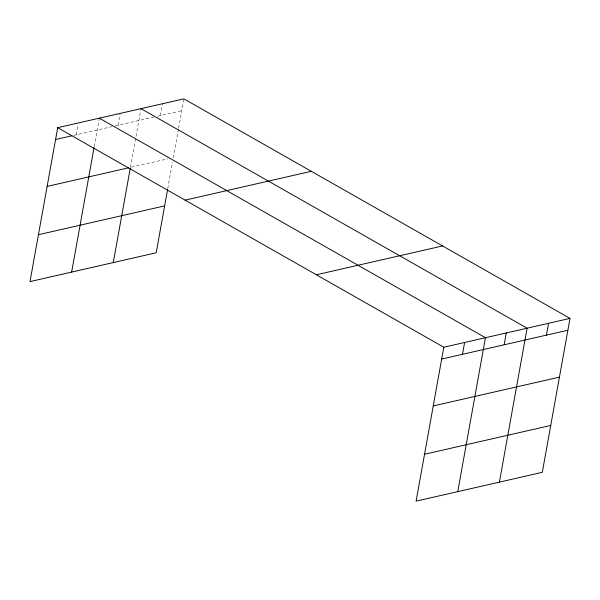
<?xml version="1.0" encoding="UTF-8"?>
<svg xmlns="http://www.w3.org/2000/svg" width="600" height="600" viewBox="0 0 600 600"><rect width="100%" height="100%" fill="white"/><g stroke="black" fill="none" stroke-linecap="round" stroke-linejoin="round"><path stroke-width="0.45" stroke-dasharray="3 2.25" d="M76.387 134.76L78.188 124.74M94.23 146.558L99.337 118.163M118.035 125.25L120.165 113.407M130.417 167.377L140.985 108.653M160.312 115.59L162.442 103.748M167.752 188.572L172.507 162.135M178.455 129.075L173.325 157.575L171.54 157.988M178.62 128.16L183.892 98.85M73.672 135.382L111.698 126.698M115.32 125.873L154.05 117.023M157.627 116.205L181.762 110.692M131.31 167.175L167.962 158.805"/><path stroke-width="0.9" d="M570 318.397L443.805 347.228L416.107 501.15L542.303 472.32L570 318.397L183.892 98.85L57.698 127.68L30 281.603L156.195 252.772L167.587 189.48M71.648 272.093L94.065 147.472M113.288 262.575L130.252 168.292M462.495 354.308L464.625 342.465M457.755 491.64L485.445 337.71L99.337 118.163M504.143 344.798L506.272 332.955M499.395 482.123L527.092 328.2L140.985 108.653M546.412 335.138L548.55 323.295M55.568 139.523L71.858 135.795M47.13 186.405L128.61 167.797M185.108 200.13L311.31 171.3M38.438 234.712L164.632 205.89M316.388 274.778L442.582 245.947M441.675 359.062L567.87 330.24M433.237 405.952L559.433 377.123M424.545 454.26L550.74 425.438M57.698 127.68L443.805 347.228"/></g></svg>
